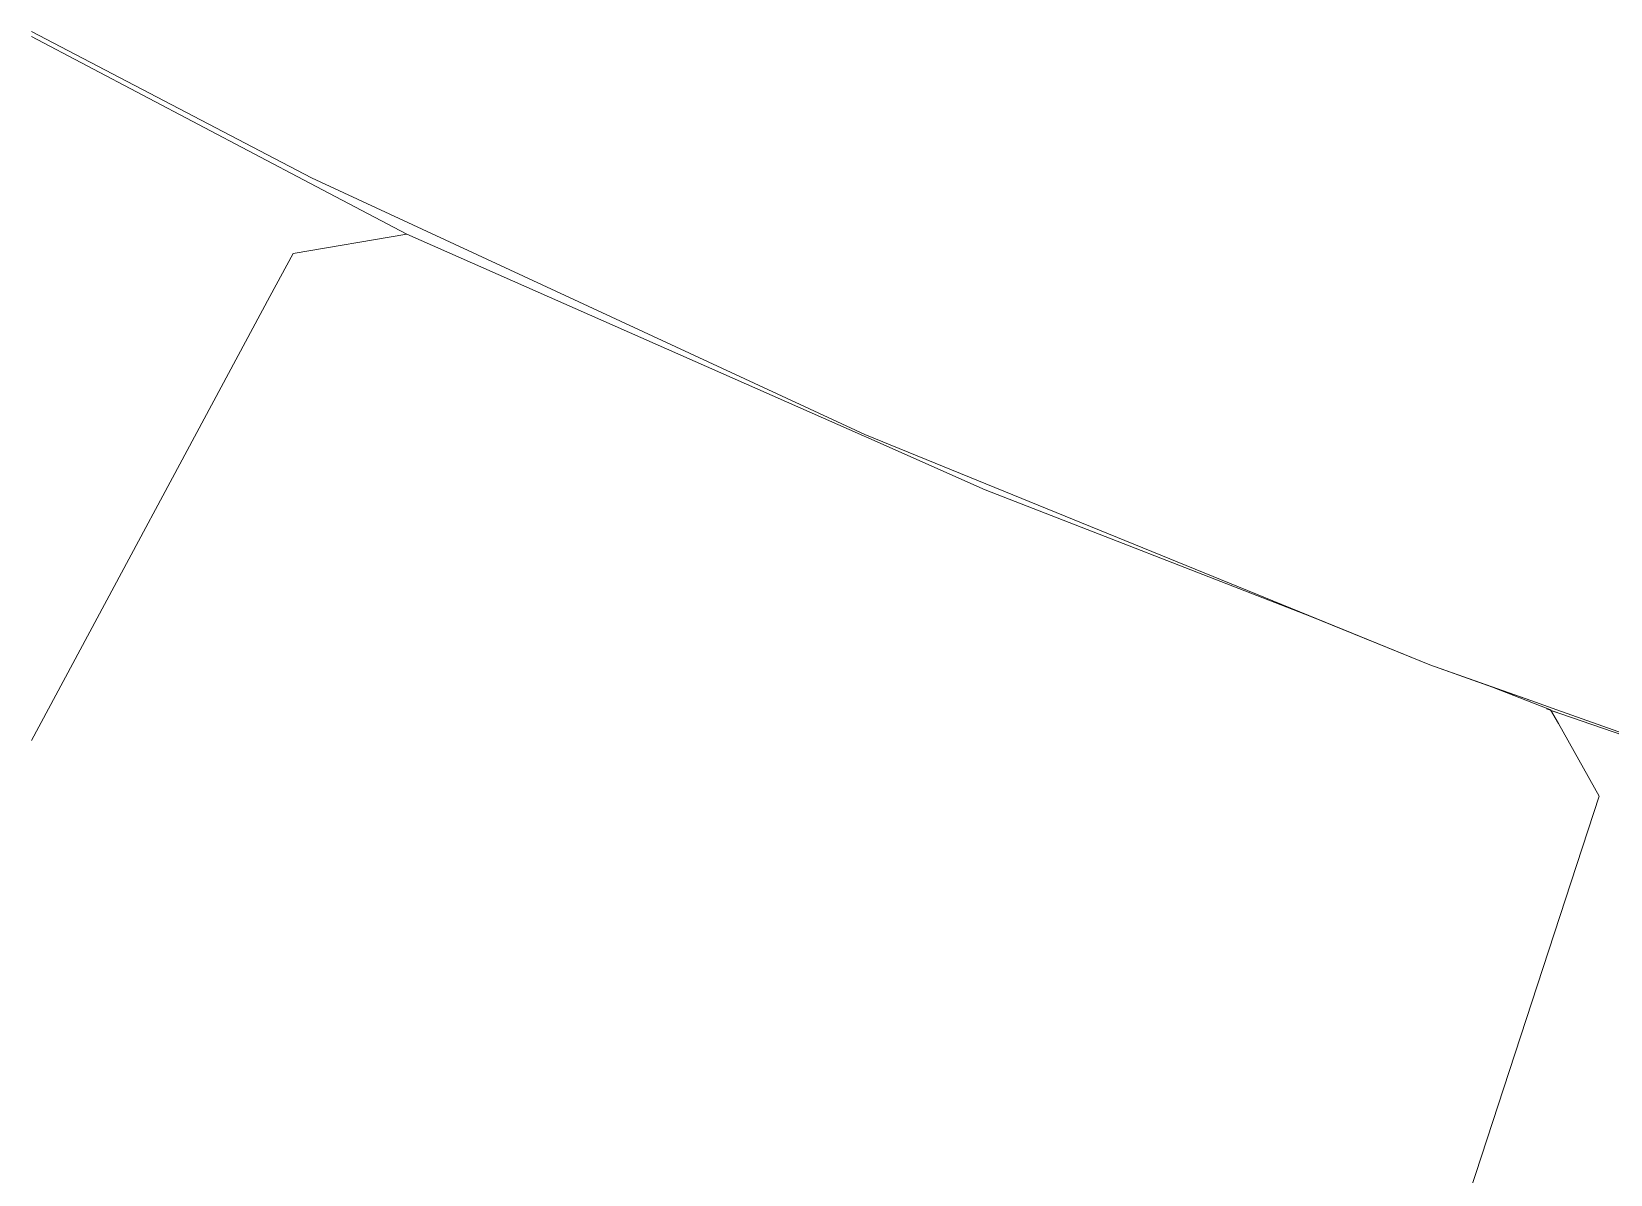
# Model space of a CAD drawing. Header units: millimetres. Extents: x -39027 to 364494, y -35256 to 94895.
# Drawn here: x 194315 to 199714, y 16941 to 20848 of the extents above; entities that cross this region are included whole.
import ezdxf

# ---------------------------------------------------------------- set-up
doc = ezdxf.new("R2010")
doc.units = ezdxf.units.MM
doc.header["$LTSCALE"] = 25
doc.layers.add('A-DETL-MBND', color=4, linetype='Continuous', lineweight=13)
doc.layers.add('C-TOPO', color=251, linetype='Continuous', lineweight=9)

msp = doc.modelspace()

# ---------------------------------------------------------------- linework, layer by layer
at = {"layer": 'A-DETL-MBND', "lineweight": 5}
for p, q in [((194315.1, 20848), (195272.7, 20347.6)), ((195266.6, 20330.2), (194315.1, 20830.7)), ((195598.8, 20155.4), (195266.6, 20330.2)), ((195272.7, 20347.6), (197165.1, 19469.9)), ((195209.4, 20089.4), (195598.8, 20155.4)), ((195598.8, 20155.4), (195209.4, 20089.4)), ((197159.8, 19465.5), (195598.8, 20155.4)), ((195130.3, 19942.1), (195209.4, 20089.4)), ((195209.4, 20089.4), (195130.3, 19942.1)), ((194315.1, 18424.4), (195130.3, 19942.1)), ((195130.3, 19942.1), (194315.1, 18424.4)), ((197162.5, 19464.3), (197159.8, 19465.5)), ((197167.7, 19462), (197162.5, 19464.3)), ((197165.1, 19469.9), (199096.8, 18682.4)), ((197576.1, 19281.5), (197167.7, 19462)), ((198690.1, 18848.2), (197576.1, 19281.5)), ((199096.8, 18682.4), (198690.1, 18848.2)), ((199096.8, 18682.4), (199311.3, 18606.6)), ((199096.8, 18682.4), (199441.7, 18560.5)), ((199477.9, 18541.8), (199311.3, 18606.6)), ((199441.7, 18560.5), (199547.1, 18523.2)), ((199507.3, 18530.4), (199477.9, 18541.8)), ((199545.1, 18515.6), (199496.2, 18532.3)), ((199509.7, 18529.4), (199507.3, 18530.4)), ((199536.3, 18482.1), (199509.7, 18529.4)), ((199547.1, 18523.2), (200067.4, 18339.3)), ((199675.5, 18234), (199536.3, 18482.1)), ((200066.2, 18336.5), (199545.1, 18515.6)), ((199675.5, 18234), (198626.2, 15019.2)), ((198638.5, 15057.6), (199675.5, 18234))]:
    msp.add_line(p, q, dxfattribs=at)
at = {"layer": 'C-TOPO'}
for p, q in [((199441.7, 18560.5), (199311.3, 18606.6)), ((199311.3, 18606.6), (199477.9, 18541.8)), ((199547.1, 18523.2), (199441.7, 18560.5)), ((199477.9, 18541.8), (199507.3, 18530.4)), ((199507.3, 18530.4), (199509.7, 18529.4)), ((199509.7, 18529.4), (199510.9, 18527.3)), ((199510.9, 18527.3), (199545.1, 18515.6)), ((200067.4, 18339.3), (199547.1, 18523.2)), ((199545.1, 18515.6), (200066.2, 18336.5)), ((198626.2, 15019.2), (199675.5, 18234)), ((199675.5, 18234), (198638.5, 15057.6))]:
    msp.add_line(p, q, dxfattribs=at)

doc.saveas('drawing.dxf')
